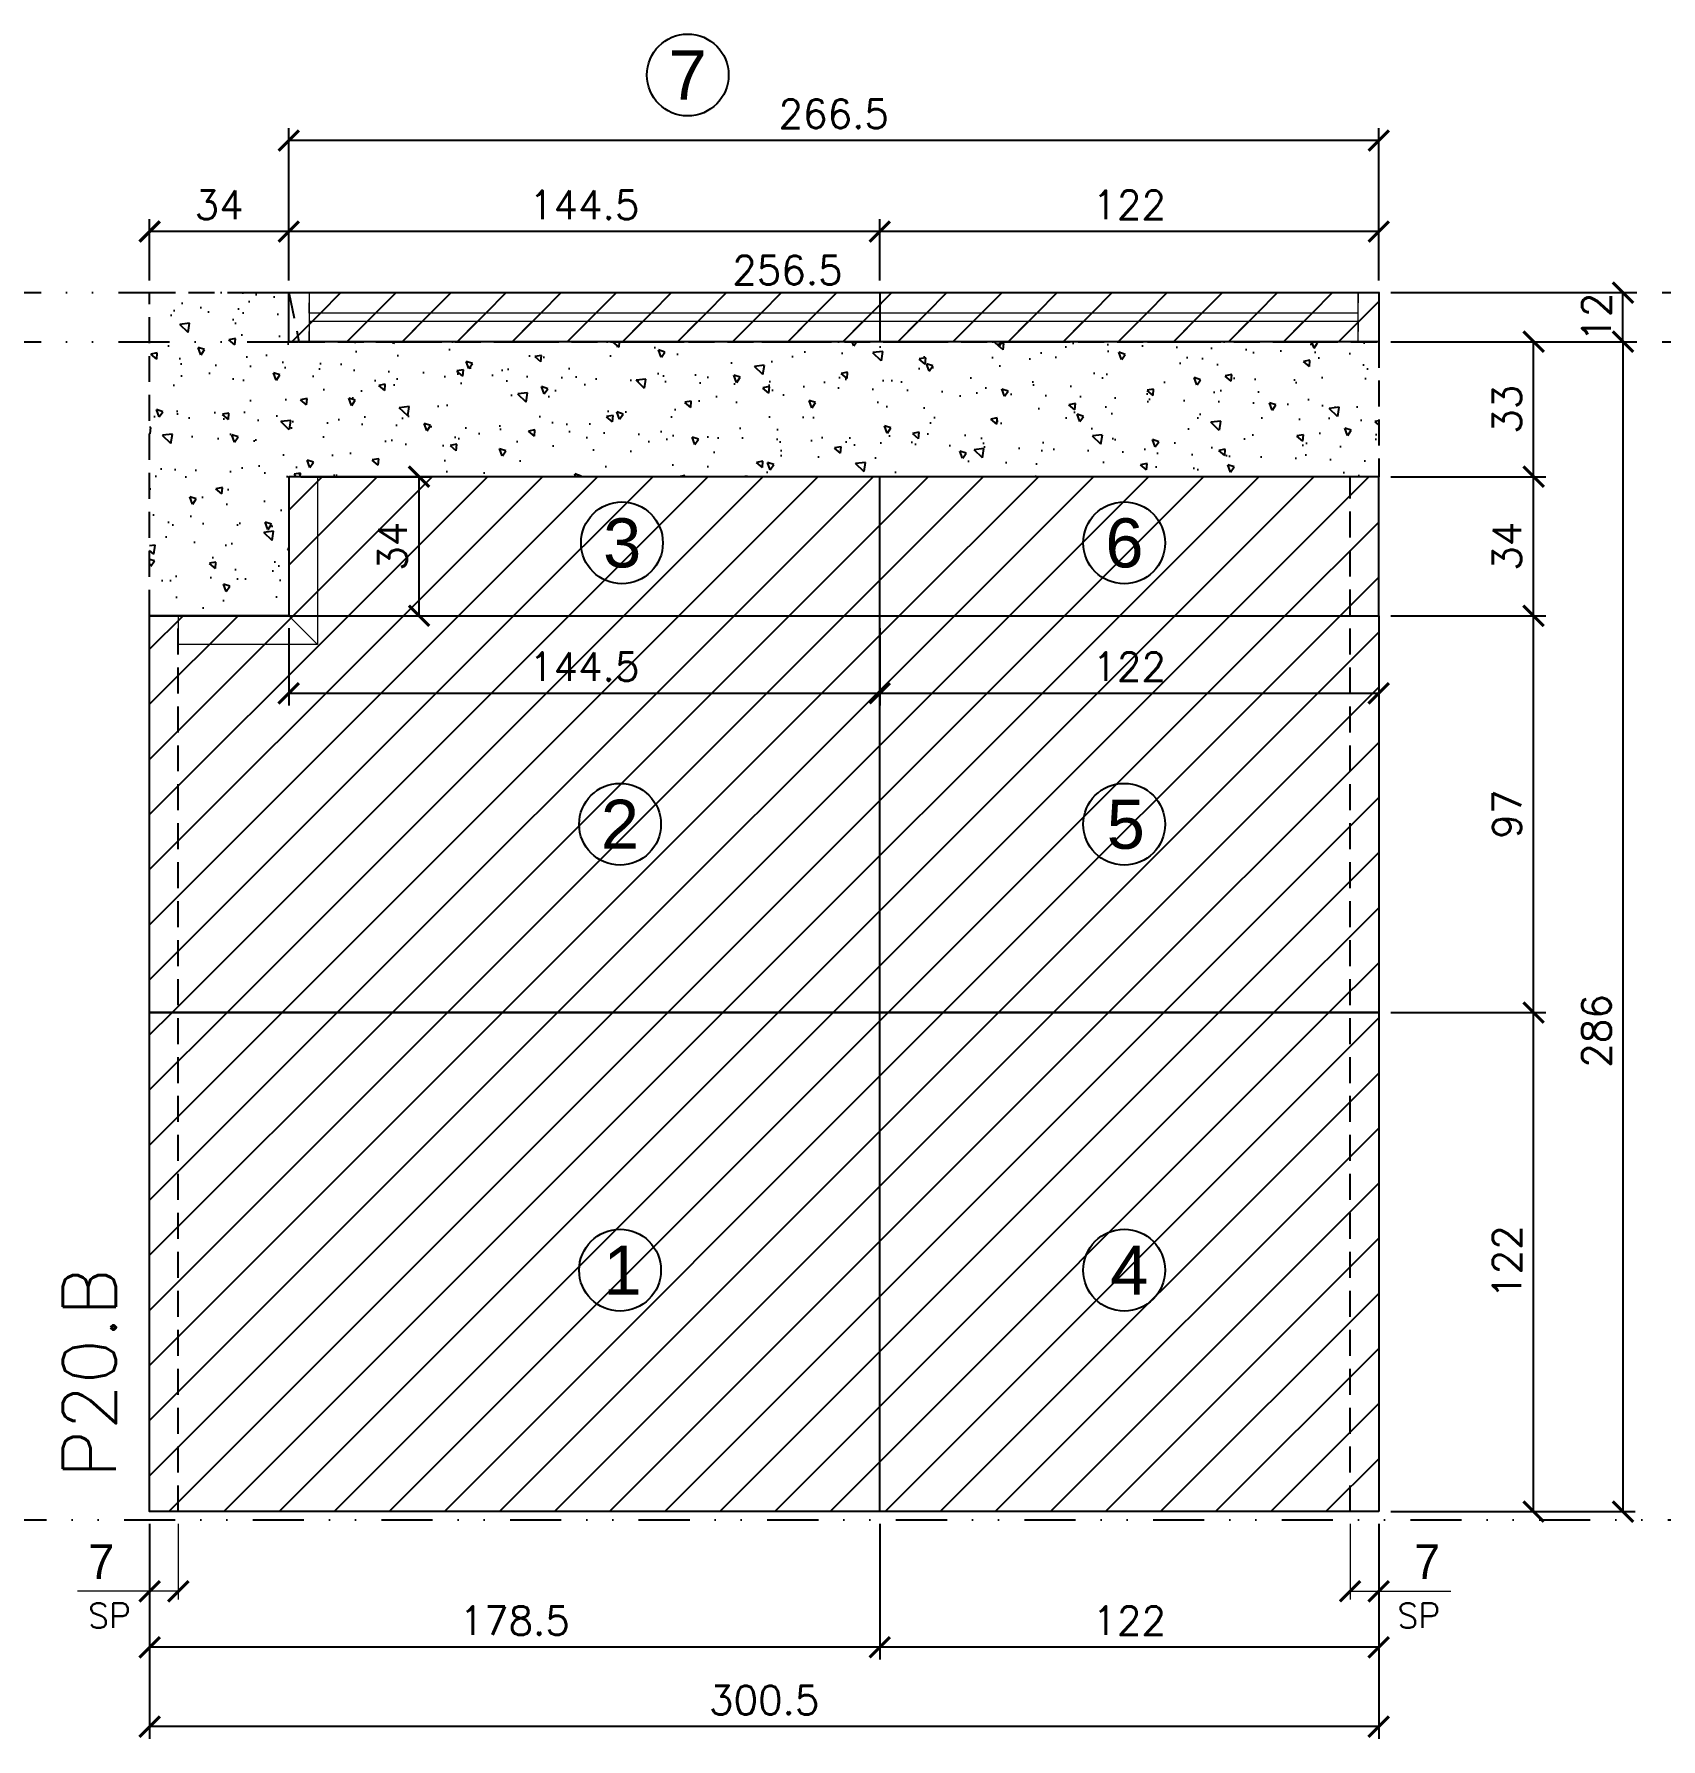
# Model space of a CAD drawing. Extents: x -23436 to 4767, y -3862 to 10024.
# Drawn here: x -16648.7 to -16251, y 2063.6 to 2480.4 of the extents above; entities that cross this region are included whole.
import ezdxf
from ezdxf.enums import TextEntityAlignment as Align

# ---------------------------------------------------------------- set-up
doc = ezdxf.new("R2010")
doc.units = 0
doc.header["$PDMODE"] = 2
doc.header["$PDSIZE"] = 10
doc.linetypes.add('DIVIDE2', pattern=[0.625, 0.25, -0.125, 0, -0.125, 0, -0.125])
doc.linetypes.add('HIDDEN', pattern=[9.525, 6.35, -3.175])
doc.layers.get('0').update_dxf_attribs({"lineweight": 13})
doc.layers.get('Defpoints').update_dxf_attribs({"lineweight": 13})
for name, color, linetype in [('Concreto', 250, 'HIDDEN'), ('Cota', 4, 'Continuous'), ('Cota Sarrafo', 180, 'Continuous'), ('Nível', 160, 'Continuous'), ('Painéis', 30, 'Continuous'), ('Reaproveitamento', 252, 'Continuous'), ('Romaneio', 10, 'Continuous'), ('Sarrafo de Pressão', 42, 'HIDDEN'), ('Texto Nível', 251, 'Continuous')]:
    doc.layers.add(name, color=color, linetype=linetype)
doc.layers.add('cotas', color=4, linetype='Continuous', lineweight=13)
doc.layers.add('Texto Seção', color=7, linetype='Continuous', lineweight=15)
doc.styles.add('ARIAL', font='arial.ttf', dxfattribs={"oblique": 15, "height": 25})
doc.styles.add('REGUA-120', font='ROMANS.shx', dxfattribs={"height": 15})
doc.styles.add('ROMANS', font='romans.shx')
doc.styles.add('ROMAS860', font='ROMAS860.SHX')
doc.dimstyles.new('Cota Paínel', dxfattribs={"dimtxt": 7, "dimasz": 5, "dimexe": 3, "dimexo": 3, "dimgap": 3, "dimtad": 1, "dimdec": 1, "dimzin": 12, "dimdsep": 46, "dimtxsty": 'ROMANS', "dimblk": 'ARCHTICK', "dimcen": 0, "dimclrd": 4, "dimclre": 4, "dimclrt": 1, "dimadec": 1, "dimazin": 3, "dimtfac": 1, "dimtdec": 1, "dimtmove": 0, "dimatfit": 3, "dimldrblk": 'OBLIQUE', "dimfxl": 0, "dimtolj": 1, "dimtzin": 12, "dimarcsym": 0})
doc.dimstyles.new('cotas', dxfattribs={"dimtxt": 8.5, "dimasz": 5, "dimexe": 2, "dimexo": 3, "dimgap": 3, "dimtad": 1, "dimdec": 1, "dimzin": 9, "dimdsep": 46, "dimtxsty": 'ROMAS860', "dimblk": 'ARCHTICK', "dimcen": 0, "dimclrd": 4, "dimclre": 4, "dimclrt": 1, "dimadec": 0, "dimazin": 2, "dimtfac": 1, "dimtdec": 1, "dimtix": 1, "dimtmove": 0, "dimatfit": 2, "dimldrblk": 'OBLIQUE', "dimfxl": 0, "dimtolj": 1, "dimtzin": 0, "dimlwd": 13, "dimlwe": 13, "dimarcsym": 0})
doc.dimstyles.new('PAINEL', dxfattribs={"dimtxt": 7, "dimasz": 5, "dimexe": 3, "dimexo": 3, "dimgap": 3, "dimtad": 1, "dimdec": 1, "dimzin": 12, "dimdsep": 46, "dimtxsty": 'ROMANS', "dimblk": 'ARCHTICK', "dimcen": 0, "dimclrd": 4, "dimclre": 4, "dimclrt": 1, "dimadec": 1, "dimazin": 3, "dimtfac": 1, "dimtdec": 1, "dimtmove": 0, "dimatfit": 3, "dimldrblk": 'OBLIQUE', "dimfxl": 0, "dimtolj": 1, "dimtzin": 12, "dimarcsym": 0})
doc.dimstyles.new('projeto2', dxfattribs={"dimtxt": 7, "dimasz": 5, "dimexe": 1.25, "dimexo": 2.5, "dimgap": 2, "dimtad": 1, "dimdec": 1, "dimdsep": 46, "dimtxsty": 'ROMANS', "dimblk": 'OBLIQUE', "dimcen": 10, "dimdle": 1, "dimse1": 1, "dimse2": 1, "dimsd1": 1, "dimsd2": 1, "dimclrd": 256, "dimclre": 256, "dimclrt": 1, "dimadec": 0, "dimazin": 0, "dimtfac": 1, "dimtdec": 1, "dimtmove": 0, "dimatfit": 3, "dimldrblk": 'OBLIQUE', "dimfxl": 0, "dimlwd": -1, "dimlwe": -1, "dimarcsym": 0})
pattern_1 = [(45, (-11602.353, -20.193), (-6.735192, 6.735192), [])]

# ---------------------------------------------------------------- blocks, each defined once
blk = doc.blocks.new('_ArchTick')
at = {"color": 0, "linetype": 'ByBlock', "const_width": 0.15}
blk.add_lwpolyline([(-0.5, -0.5), (0.5, 0.5)], dxfattribs=at)
blk = doc.blocks.new('*D4216')
at = {"layer": 'cotas', "color": 4, "lineweight": -2, "transparency": 16777216}
for p, q in [((-16441.98, 2116.15), (-16441.98, 2082.99)), ((-16319.98, 2116.15), (-16319.98, 2082.99)), ((-16319.98, 2085.99), (-16441.98, 2085.99))]:
    blk.add_line(p, q, dxfattribs=at)
at = {"layer": 'Defpoints', "color": 0, "transparency": 16777216}
for p in [(-16441.98, 2119.15), (-16319.98, 2119.15), (-16441.98, 2085.99)]:
    blk.add_point(p, dxfattribs=at)
at = {"layer": 'cotas', "color": 4, "lineweight": -2, "transparency": 16777216, "xscale": 5, "yscale": 5, "zscale": 5, "rotation": 180}
blk.add_blockref('_ArchTick', (-16441.98, 2085.99), dxfattribs=at)
at = {"layer": 'cotas', "color": 4, "lineweight": -2, "transparency": 16777216, "xscale": 5, "yscale": 5, "zscale": 5}
blk.add_blockref('_ArchTick', (-16319.98, 2085.99), dxfattribs=at)
at = {"layer": 'cotas', "color": 1, "transparency": 16777216, "insert": (-16380.98, 2092.49), "char_height": 7, "attachment_point": 5, "style": 'ROMANS'}
blk.add_mtext('\\A1;122', dxfattribs=at)
blk = doc.blocks.new('_OBLIQUE')
at = {"color": 0, "linetype": 'ByBlock', "lineweight": -2}
for p, q in [((0, 0), (-1, 0)), ((-0.5, -0.5), (0.5, 0.5))]:
    blk.add_line(p, q, dxfattribs=at)
blk = doc.blocks.new('*D4217')
at = {"layer": 'cotas', "color": 4, "lineweight": -2, "transparency": 16777216}
for p, q in [((-16620.48, 2116.15), (-16620.48, 2082.99)), ((-16441.98, 2116.15), (-16441.98, 2082.99)), ((-16441.98, 2085.99), (-16620.48, 2085.99))]:
    blk.add_line(p, q, dxfattribs=at)
at = {"layer": 'Defpoints', "color": 0, "transparency": 16777216}
for p in [(-16620.48, 2119.15), (-16441.98, 2119.15), (-16620.48, 2085.99)]:
    blk.add_point(p, dxfattribs=at)
at = {"layer": 'cotas', "color": 4, "lineweight": -2, "transparency": 16777216, "xscale": 5, "yscale": 5, "zscale": 5, "rotation": 180}
blk.add_blockref('_ArchTick', (-16620.48, 2085.99), dxfattribs=at)
at = {"layer": 'cotas', "color": 4, "lineweight": -2, "transparency": 16777216, "xscale": 5, "yscale": 5, "zscale": 5}
blk.add_blockref('_ArchTick', (-16441.98, 2085.99), dxfattribs=at)
at = {"layer": 'cotas', "color": 1, "transparency": 16777216, "insert": (-16531.23, 2092.49), "char_height": 7, "attachment_point": 5, "style": 'ROMANS'}
blk.add_mtext('\\A1;178.5', dxfattribs=at)
blk = doc.blocks.new('*D4218')
at = {"layer": 'cotas', "color": 4, "lineweight": -2, "transparency": 16777216}
for p, q in [((-16620.48, 2116.15), (-16620.48, 2063.58)), ((-16319.98, 2116.15), (-16319.98, 2063.58)), ((-16319.98, 2066.58), (-16620.48, 2066.58))]:
    blk.add_line(p, q, dxfattribs=at)
at = {"layer": 'Defpoints', "color": 0, "transparency": 16777216}
for p in [(-16620.48, 2119.15), (-16319.98, 2119.15), (-16620.48, 2066.58)]:
    blk.add_point(p, dxfattribs=at)
at = {"layer": 'cotas', "color": 4, "lineweight": -2, "transparency": 16777216, "xscale": 5, "yscale": 5, "zscale": 5, "rotation": 180}
blk.add_blockref('_ArchTick', (-16620.48, 2066.58), dxfattribs=at)
at = {"layer": 'cotas', "color": 4, "lineweight": -2, "transparency": 16777216, "xscale": 5, "yscale": 5, "zscale": 5}
blk.add_blockref('_ArchTick', (-16319.98, 2066.58), dxfattribs=at)
at = {"layer": 'cotas', "color": 1, "transparency": 16777216, "insert": (-16470.23, 2073.08), "char_height": 7, "attachment_point": 5, "style": 'ROMANS'}
blk.add_mtext('\\A1;300.5', dxfattribs=at)
blk = doc.blocks.new('*D4219')
at = {"layer": 'Cota', "color": 4, "lineweight": 13, "transparency": 16777216}
for p, q in [((-16620.48, 2116.15), (-16620.48, 2097.68)), ((-16613.48, 2116.15), (-16613.48, 2097.68)), ((-16620.48, 2099.68), (-16638.14, 2099.68)), ((-16613.48, 2099.68), (-16620.48, 2099.68))]:
    blk.add_line(p, q, dxfattribs=at)
at = {"layer": 'Defpoints', "color": 0, "transparency": 16777216}
for p in [(-16620.48, 2119.15), (-16613.48, 2119.15), (-16620.48, 2099.68)]:
    blk.add_point(p, dxfattribs=at)
at = {"layer": 'Cota', "color": 4, "lineweight": 13, "transparency": 16777216, "xscale": 5, "yscale": 5, "zscale": 5, "rotation": 180}
blk.add_blockref('_ArchTick', (-16620.48, 2099.68), dxfattribs=at)
at = {"layer": 'Cota', "color": 4, "lineweight": 13, "transparency": 16777216, "xscale": 5, "yscale": 5, "zscale": 5}
blk.add_blockref('_ArchTick', (-16613.48, 2099.68), dxfattribs=at)
at = {"layer": 'Cota', "color": 1, "transparency": 16777216, "insert": (-16632.31, 2106.93), "char_height": 8.5, "attachment_point": 5, "style": 'ROMAS860'}
blk.add_mtext('\\A1;7', dxfattribs=at)
blk = doc.blocks.new('*D4220')
at = {"layer": 'Cota', "color": 4, "lineweight": 13, "transparency": 16777216}
for p, q in [((-16326.98, 2116.15), (-16326.98, 2097.68)), ((-16319.98, 2116.15), (-16319.98, 2097.68)), ((-16326.98, 2099.68), (-16319.98, 2099.68)), ((-16319.98, 2099.68), (-16302.31, 2099.68))]:
    blk.add_line(p, q, dxfattribs=at)
at = {"layer": 'Defpoints', "color": 0, "transparency": 16777216}
for p in [(-16326.98, 2119.15), (-16319.98, 2119.15), (-16319.98, 2099.68)]:
    blk.add_point(p, dxfattribs=at)
at = {"layer": 'Cota', "color": 4, "lineweight": 13, "transparency": 16777216, "xscale": 5, "yscale": 5, "zscale": 5, "rotation": 180}
blk.add_blockref('_ArchTick', (-16326.98, 2099.68), dxfattribs=at)
at = {"layer": 'Cota', "color": 4, "lineweight": 13, "transparency": 16777216, "xscale": 5, "yscale": 5, "zscale": 5}
blk.add_blockref('_ArchTick', (-16319.98, 2099.68), dxfattribs=at)
at = {"layer": 'Cota', "color": 1, "transparency": 16777216, "insert": (-16308.14, 2106.93), "char_height": 8.5, "attachment_point": 5, "style": 'ROMAS860'}
blk.add_mtext('\\A1;7', dxfattribs=at)
blk = doc.blocks.new('*D4221')
at = {"layer": 'cotas', "color": 4, "lineweight": -2, "transparency": 16777216}
for p, q in [((-16316.98, 2241.15), (-16279.11, 2241.15)), ((-16282.11, 2119.15), (-16282.11, 2241.15)), ((-16316.98, 2119.15), (-16279.11, 2119.15))]:
    blk.add_line(p, q, dxfattribs=at)
at = {"layer": 'Defpoints', "color": 0, "transparency": 16777216}
for p in [(-16319.98, 2241.15), (-16282.11, 2241.15), (-16319.98, 2119.15)]:
    blk.add_point(p, dxfattribs=at)
at = {"layer": 'cotas', "color": 4, "lineweight": -2, "transparency": 16777216, "xscale": 5, "yscale": 5, "zscale": 5}
for p, rotation in [((-16282.11, 2241.15), 90), ((-16282.11, 2119.15), 270)]:
    blk.add_blockref('_ArchTick', p, dxfattribs=dict(at, rotation=rotation))
at = {"layer": 'cotas', "color": 1, "transparency": 16777216, "insert": (-16288.61, 2180.15), "char_height": 7, "attachment_point": 5, "rotation": 90, "style": 'ROMANS'}
blk.add_mtext('\\A1;122', dxfattribs=at)
blk = doc.blocks.new('*D4222')
at = {"layer": 'cotas', "color": 4, "lineweight": -2, "transparency": 16777216}
for p, q in [((-16316.98, 2338.15), (-16279.11, 2338.15)), ((-16282.11, 2241.15), (-16282.11, 2338.15)), ((-16316.98, 2241.15), (-16279.11, 2241.15))]:
    blk.add_line(p, q, dxfattribs=at)
at = {"layer": 'Defpoints', "color": 0, "transparency": 16777216}
for p in [(-16319.98, 2338.15), (-16282.11, 2338.15), (-16319.98, 2241.15)]:
    blk.add_point(p, dxfattribs=at)
at = {"layer": 'cotas', "color": 4, "lineweight": -2, "transparency": 16777216, "xscale": 5, "yscale": 5, "zscale": 5}
for p, rotation in [((-16282.11, 2338.15), 90), ((-16282.11, 2241.15), 270)]:
    blk.add_blockref('_ArchTick', p, dxfattribs=dict(at, rotation=rotation))
at = {"layer": 'cotas', "color": 1, "transparency": 16777216, "insert": (-16288.61, 2289.65), "char_height": 7, "attachment_point": 5, "rotation": 90, "style": 'ROMANS'}
blk.add_mtext('\\A1;97', dxfattribs=at)
blk = doc.blocks.new('*D4223')
at = {"layer": 'cotas', "color": 4, "lineweight": -2, "transparency": 16777216}
for p, q in [((-16316.98, 2405.15), (-16257.26, 2405.15)), ((-16260.26, 2405.15), (-16260.26, 2119.15)), ((-16316.98, 2119.15), (-16257.26, 2119.15))]:
    blk.add_line(p, q, dxfattribs=at)
at = {"layer": 'Defpoints', "color": 0, "transparency": 16777216}
for p in [(-16319.98, 2405.15), (-16319.98, 2119.15), (-16260.26, 2119.15)]:
    blk.add_point(p, dxfattribs=at)
at = {"layer": 'cotas', "color": 4, "lineweight": -2, "transparency": 16777216, "xscale": 5, "yscale": 5, "zscale": 5}
for p, rotation in [((-16260.26, 2405.15), 90), ((-16260.26, 2119.15), 270)]:
    blk.add_blockref('_ArchTick', p, dxfattribs=dict(at, rotation=rotation))
at = {"layer": 'cotas', "color": 1, "transparency": 16777216, "insert": (-16266.76, 2236.65), "char_height": 7, "attachment_point": 5, "rotation": 90, "style": 'ROMANS'}
blk.add_mtext('\\A1;286', dxfattribs=at)
blk = doc.blocks.new('*D4233')
at = {"layer": 'cotas', "color": 4, "lineweight": -2, "transparency": 16777216}
for p, q in [((-16441.98, 2420.15), (-16441.98, 2435.09)), ((-16319.98, 2420.15), (-16319.98, 2435.09)), ((-16319.98, 2432.09), (-16441.98, 2432.09))]:
    blk.add_line(p, q, dxfattribs=at)
at = {"layer": 'Defpoints', "color": 0, "transparency": 16777216}
for p in [(-16441.98, 2432.09), (-16441.98, 2417.15), (-16319.98, 2417.15)]:
    blk.add_point(p, dxfattribs=at)
at = {"layer": 'cotas', "color": 4, "lineweight": -2, "transparency": 16777216, "xscale": 5, "yscale": 5, "zscale": 5, "rotation": 180}
blk.add_blockref('_ArchTick', (-16441.98, 2432.09), dxfattribs=at)
at = {"layer": 'cotas', "color": 4, "lineweight": -2, "transparency": 16777216, "xscale": 5, "yscale": 5, "zscale": 5}
blk.add_blockref('_ArchTick', (-16319.98, 2432.09), dxfattribs=at)
at = {"layer": 'cotas', "color": 1, "transparency": 16777216, "insert": (-16380.98, 2438.59), "char_height": 7, "attachment_point": 5, "style": 'ROMANS'}
blk.add_mtext('\\A1;122', dxfattribs=at)
blk = doc.blocks.new('*D4234')
at = {"layer": 'cotas', "color": 4, "lineweight": -2, "transparency": 16777216}
for p, q in [((-16620.48, 2420.15), (-16620.48, 2435.09)), ((-16586.48, 2420.15), (-16586.48, 2435.09)), ((-16586.48, 2432.09), (-16620.48, 2432.09))]:
    blk.add_line(p, q, dxfattribs=at)
at = {"layer": 'Defpoints', "color": 0, "transparency": 16777216}
for p in [(-16620.48, 2432.09), (-16620.48, 2417.15), (-16586.48, 2417.15)]:
    blk.add_point(p, dxfattribs=at)
at = {"layer": 'cotas', "color": 4, "lineweight": -2, "transparency": 16777216, "xscale": 5, "yscale": 5, "zscale": 5, "rotation": 180}
blk.add_blockref('_ArchTick', (-16620.48, 2432.09), dxfattribs=at)
at = {"layer": 'cotas', "color": 4, "lineweight": -2, "transparency": 16777216, "xscale": 5, "yscale": 5, "zscale": 5}
blk.add_blockref('_ArchTick', (-16586.48, 2432.09), dxfattribs=at)
at = {"layer": 'cotas', "color": 1, "transparency": 16777216, "insert": (-16603.48, 2438.59), "char_height": 7, "attachment_point": 5, "style": 'ROMANS'}
blk.add_mtext('\\A1;34', dxfattribs=at)
blk = doc.blocks.new('*D4303')
at = {"layer": 'cotas', "color": 4, "lineweight": -2, "transparency": 16777216}
for p, q in [((-16586.48, 2420.15), (-16586.48, 2435.09)), ((-16441.98, 2420.15), (-16441.98, 2435.09)), ((-16441.98, 2432.09), (-16586.48, 2432.09))]:
    blk.add_line(p, q, dxfattribs=at)
at = {"layer": 'Defpoints', "color": 0, "transparency": 16777216}
for p in [(-16586.48, 2432.09), (-16586.48, 2417.15), (-16441.98, 2417.15)]:
    blk.add_point(p, dxfattribs=at)
at = {"layer": 'cotas', "color": 4, "lineweight": -2, "transparency": 16777216, "xscale": 5, "yscale": 5, "zscale": 5, "rotation": 180}
blk.add_blockref('_ArchTick', (-16586.48, 2432.09), dxfattribs=at)
at = {"layer": 'cotas', "color": 4, "lineweight": -2, "transparency": 16777216, "xscale": 5, "yscale": 5, "zscale": 5}
blk.add_blockref('_ArchTick', (-16441.98, 2432.09), dxfattribs=at)
at = {"layer": 'cotas', "color": 1, "transparency": 16777216, "insert": (-16514.23, 2438.59), "char_height": 7, "attachment_point": 5, "style": 'ROMANS'}
blk.add_mtext('\\A1;144.5', dxfattribs=at)
blk = doc.blocks.new('*D4304')
at = {"layer": 'Defpoints', "color": 0, "transparency": 16777216}
for p in [(-16581.48, 2417.15), (-16581.48, 2414.65), (-16324.98, 2417.15)]:
    blk.add_point(p, dxfattribs=at)
at = {"layer": 'Cota Sarrafo', "color": 1, "transparency": 16777216, "insert": (-16464.54, 2422.65), "char_height": 7, "attachment_point": 5, "style": 'ROMANS'}
blk.add_mtext('256.5', dxfattribs=at)
blk = doc.blocks.new('*D4305')
at = {"layer": 'cotas', "color": 4, "lineweight": -2, "transparency": 16777216}
for p, q in [((-16586.48, 2420.15), (-16586.48, 2457.34)), ((-16319.98, 2420.15), (-16319.98, 2457.34)), ((-16319.98, 2454.34), (-16586.48, 2454.34))]:
    blk.add_line(p, q, dxfattribs=at)
at = {"layer": 'Defpoints', "color": 0, "transparency": 16777216}
for p in [(-16586.48, 2454.34), (-16586.48, 2417.15), (-16319.98, 2417.15)]:
    blk.add_point(p, dxfattribs=at)
at = {"layer": 'cotas', "color": 4, "lineweight": -2, "transparency": 16777216, "xscale": 5, "yscale": 5, "zscale": 5, "rotation": 180}
blk.add_blockref('_ArchTick', (-16586.48, 2454.34), dxfattribs=at)
at = {"layer": 'cotas', "color": 4, "lineweight": -2, "transparency": 16777216, "xscale": 5, "yscale": 5, "zscale": 5}
blk.add_blockref('_ArchTick', (-16319.98, 2454.34), dxfattribs=at)
at = {"layer": 'cotas', "color": 1, "transparency": 16777216, "insert": (-16453.23, 2460.84), "char_height": 7, "attachment_point": 5, "style": 'ROMANS'}
blk.add_mtext('\\A1;266.5', dxfattribs=at)
blk = doc.blocks.new('*D4310')
at = {"layer": 'cotas', "color": 4, "lineweight": -2, "transparency": 16777216}
for p, q in [((-16316.98, 2372.15), (-16279.11, 2372.15)), ((-16282.11, 2338.15), (-16282.11, 2372.15)), ((-16316.98, 2338.15), (-16279.11, 2338.15))]:
    blk.add_line(p, q, dxfattribs=at)
at = {"layer": 'Defpoints', "color": 0, "transparency": 16777216}
for p in [(-16319.98, 2372.15), (-16282.11, 2372.15), (-16319.98, 2338.15)]:
    blk.add_point(p, dxfattribs=at)
at = {"layer": 'cotas', "color": 4, "lineweight": -2, "transparency": 16777216, "xscale": 5, "yscale": 5, "zscale": 5}
for p, rotation in [((-16282.11, 2372.15), 90), ((-16282.11, 2338.15), 270)]:
    blk.add_blockref('_ArchTick', p, dxfattribs=dict(at, rotation=rotation))
at = {"layer": 'cotas', "color": 1, "transparency": 16777216, "insert": (-16288.61, 2355.15), "char_height": 7, "attachment_point": 5, "rotation": 90, "style": 'ROMANS'}
blk.add_mtext('\\A1;34', dxfattribs=at)
blk = doc.blocks.new('*D4311')
at = {"layer": 'cotas', "color": 4, "lineweight": -2, "transparency": 16777216}
for p, q in [((-16316.98, 2405.15), (-16279.11, 2405.15)), ((-16282.11, 2372.15), (-16282.11, 2405.15)), ((-16316.98, 2372.15), (-16279.11, 2372.15))]:
    blk.add_line(p, q, dxfattribs=at)
at = {"layer": 'Defpoints', "color": 0, "transparency": 16777216}
for p in [(-16319.98, 2405.15), (-16282.11, 2405.15), (-16319.98, 2372.15)]:
    blk.add_point(p, dxfattribs=at)
at = {"layer": 'cotas', "color": 4, "lineweight": -2, "transparency": 16777216, "xscale": 5, "yscale": 5, "zscale": 5}
for p, rotation in [((-16282.11, 2405.15), 90), ((-16282.11, 2372.15), 270)]:
    blk.add_blockref('_ArchTick', p, dxfattribs=dict(at, rotation=rotation))
at = {"layer": 'cotas', "color": 1, "transparency": 16777216, "insert": (-16288.61, 2388.65), "char_height": 7, "attachment_point": 5, "rotation": 90, "style": 'ROMANS'}
blk.add_mtext('\\A1;33', dxfattribs=at)
blk = doc.blocks.new('*D4312')
at = {"layer": 'cotas', "color": 4, "lineweight": -2, "transparency": 16777216}
for p, q in [((-16316.98, 2417.15), (-16257.26, 2417.15)), ((-16260.26, 2405.15), (-16260.26, 2417.15)), ((-16316.98, 2405.15), (-16257.26, 2405.15))]:
    blk.add_line(p, q, dxfattribs=at)
at = {"layer": 'Defpoints', "color": 0, "transparency": 16777216}
for p in [(-16319.98, 2417.15), (-16260.26, 2417.15), (-16319.98, 2405.15)]:
    blk.add_point(p, dxfattribs=at)
at = {"layer": 'cotas', "color": 4, "lineweight": -2, "transparency": 16777216, "xscale": 5, "yscale": 5, "zscale": 5}
for p, rotation in [((-16260.26, 2417.15), 90), ((-16260.26, 2405.15), 270)]:
    blk.add_blockref('_ArchTick', p, dxfattribs=dict(at, rotation=rotation))
at = {"layer": 'cotas', "color": 1, "transparency": 16777216, "insert": (-16266.76, 2411.15), "char_height": 7, "attachment_point": 5, "rotation": 90, "style": 'ROMANS'}
blk.add_mtext('\\A1;12', dxfattribs=at)
blk = doc.blocks.new('*D5091')
at = {"layer": 'cotas', "color": 4, "lineweight": -2, "transparency": 16777216}
for p, q in [((-16583.48, 2372.15), (-16551.62, 2372.15)), ((-16554.62, 2338.15), (-16554.62, 2372.15)), ((-16583.48, 2338.15), (-16551.62, 2338.15))]:
    blk.add_line(p, q, dxfattribs=at)
at = {"layer": 'Defpoints', "color": 0, "transparency": 16777216}
for p in [(-16586.48, 2372.15), (-16554.62, 2372.15), (-16586.48, 2338.15)]:
    blk.add_point(p, dxfattribs=at)
at = {"layer": 'cotas', "color": 4, "lineweight": -2, "transparency": 16777216, "xscale": 5, "yscale": 5, "zscale": 5}
for p, rotation in [((-16554.62, 2372.15), 90), ((-16554.62, 2338.15), 270)]:
    blk.add_blockref('_ArchTick', p, dxfattribs=dict(at, rotation=rotation))
at = {"layer": 'cotas', "color": 1, "transparency": 16777216, "insert": (-16561.12, 2355.15), "char_height": 7, "attachment_point": 5, "rotation": 90, "style": 'ROMANS'}
blk.add_mtext('\\A1;34', dxfattribs=at)
blk = doc.blocks.new('*D5633')
at = {"layer": 'Defpoints', "color": 0, "transparency": 16777216}
for p in [(-16441.98, 2338.15), (-16319.98, 2338.15), (-16319.98, 2319.21)]:
    blk.add_point(p, dxfattribs=at)
at = {"layer": 'Texto Nível', "color": 4, "lineweight": -2, "transparency": 16777216}
for p, q in [((-16441.98, 2335.15), (-16441.98, 2316.21)), ((-16319.98, 2335.15), (-16319.98, 2316.21)), ((-16441.98, 2319.21), (-16319.98, 2319.21))]:
    blk.add_line(p, q, dxfattribs=at)
at = {"layer": 'Texto Nível', "color": 4, "lineweight": -2, "transparency": 16777216, "xscale": 5, "yscale": 5, "zscale": 5, "rotation": 180}
blk.add_blockref('_ArchTick', (-16441.98, 2319.21), dxfattribs=at)
at = {"layer": 'Texto Nível', "color": 4, "lineweight": -2, "transparency": 16777216, "xscale": 5, "yscale": 5, "zscale": 5}
blk.add_blockref('_ArchTick', (-16319.98, 2319.21), dxfattribs=at)
at = {"layer": 'Texto Nível', "color": 1, "transparency": 16777216, "insert": (-16380.98, 2325.71), "char_height": 7, "attachment_point": 5, "style": 'ROMANS'}
blk.add_mtext('\\A1;122', dxfattribs=at)
blk = doc.blocks.new('*D5634')
at = {"layer": 'Defpoints', "color": 0, "transparency": 16777216}
for p in [(-16586.48, 2338.15), (-16441.98, 2338.15), (-16441.98, 2319.21)]:
    blk.add_point(p, dxfattribs=at)
at = {"layer": 'Texto Nível', "color": 4, "lineweight": -2, "transparency": 16777216}
for p, q in [((-16586.48, 2335.15), (-16586.48, 2316.21)), ((-16441.98, 2335.15), (-16441.98, 2316.21)), ((-16586.48, 2319.21), (-16441.98, 2319.21))]:
    blk.add_line(p, q, dxfattribs=at)
at = {"layer": 'Texto Nível', "color": 4, "lineweight": -2, "transparency": 16777216, "xscale": 5, "yscale": 5, "zscale": 5, "rotation": 180}
blk.add_blockref('_ArchTick', (-16586.48, 2319.21), dxfattribs=at)
at = {"layer": 'Texto Nível', "color": 4, "lineweight": -2, "transparency": 16777216, "xscale": 5, "yscale": 5, "zscale": 5}
blk.add_blockref('_ArchTick', (-16441.98, 2319.21), dxfattribs=at)
at = {"layer": 'Texto Nível', "color": 1, "transparency": 16777216, "insert": (-16514.23, 2325.71), "char_height": 7, "attachment_point": 5, "style": 'ROMANS'}
blk.add_mtext('\\A1;144.5', dxfattribs=at)

msp = doc.modelspace()

# ---------------------------------------------------------------- hatches: boundary and pattern name
at = {"layer": 'Concreto'}
h = msp.add_hatch(dxfattribs=at)
h.set_pattern_fill('AR-CONC', color=256, scale=0.1, angle=90)
h.set_pattern_definition([(140, (3503.702, -71.193), (1.593909, 18.218467), [1.905, -20.955]), (85, (3503.702, -71.193), (-19.105685, -3.524342), [1.524, -16.764058]), (190.45144, (3503.835, -69.675), (-17.511775, 14.694125), [1.619001, -17.809024]), (136.1842, (3498.622, -71.193), (4.204233, 27.107904), [2.8575, -31.4325]), (186.63556, (3498.973, -68.934), (-24.742612, 23.740413), [2.428502, -26.71356]), (81.18415, (3498.622, -71.193), (-24.742612, 23.740413), [2.285997, -25.145973]), (111, (3499.892, -68.653), (10.22652, 15.161439), [1.905, -20.955]), (56, (3499.892, -68.653), (-18.418797, 6.180203), [1.524, -16.764]), (161.451445, (3500.745, -67.39), (-8.192277, 21.341642), [1.619001, -17.808994]), (127.5, (3503.7024, -71.1933), (-8.4555039, 0.3088603), [0, -16.5608, 0, -17.018, 0, -16.8275]), (97.5, (3503.702, -71.193), (-10.0180575, 6.6819663), [0, -9.7028, 0, -16.1798, 0, -6.4135]), (57.5, (3503.7024, -76.8575), (0.5728744, 13.5590595), [0, -6.35, 0, -19.812, 0, -26.289]), (47.5, (3503.702, -79.398), (-2.542649, 14.812918), [0, -8.255, 0, -13.1572, 0, -18.669])])
h.paths.add_polyline_path([(-16586.475, 2372.154), (-16586.475, 2338.154), (-16620.475, 2338.154), (-16620.475, 2417.154), (-16586.475, 2417.154), (-16583.975, 2405.154), (-16319.975, 2405.154), (-16319.975, 2372.154)])
at = {"layer": 'Reaproveitamento'}
h = msp.add_hatch(dxfattribs=at)
h.set_pattern_fill('ANSI31', color=256, scale=3, style=0)
h.set_pattern_definition(pattern_1)
h.paths.add_polyline_path([(-16319.975, 2405.154), (-16586.475, 2405.154), (-16586.475, 2417.154), (-16319.975, 2417.154)])
h.paths.add_polyline_path([(-16324.975, 2417.154), (-16324.975, 2412.154), (-16581.475, 2412.154), (-16581.475, 2417.154)], flags=16)
h = msp.add_hatch(dxfattribs=at)
h.set_pattern_fill('ANSI31', color=256, scale=3, style=0)
h.set_pattern_definition(pattern_1)
h.paths.add_polyline_path([(-16324.975, 2417.154), (-16324.975, 2412.154), (-16581.475, 2412.154), (-16581.475, 2417.154)], flags=16)
h.paths.add_polyline_path([(-16319.975, 2405.154), (-16324.975, 2405.154), (-16324.975, 2417.154), (-16319.975, 2417.154)], flags=17)
h = msp.add_hatch(dxfattribs=at)
h.set_pattern_fill('ANSI31', color=256, scale=3, style=0)
h.set_pattern_definition(pattern_1)
h.paths.add_polyline_path([(-16581.475, 2405.154), (-16581.475, 2410.154), (-16324.975, 2410.154), (-16324.975, 2405.154)], flags=17)
h = msp.add_hatch(dxfattribs=at)
h.set_pattern_fill('ANSI31', color=256, scale=3, style=0)
h.set_pattern_definition(pattern_1)
h.paths.add_polyline_path([(-16319.975, 2338.154), (-16319.975, 2372.154), (-16586.475, 2372.154), (-16586.475, 2338.154), (-16620.475, 2338.154)])
h = msp.add_hatch(dxfattribs=at)
h.set_pattern_fill('ANSI31', color=256, scale=3, style=0)
h.set_pattern_definition(pattern_1)
h.paths.add_polyline_path([(-16319.975, 2241.154), (-16620.475, 2241.154), (-16620.475, 2338.154), (-16319.975, 2338.154)])
h = msp.add_hatch(dxfattribs=at)
h.set_pattern_fill('ANSI31', color=256, scale=3, style=0)
h.set_pattern_definition(pattern_1)
h.paths.add_polyline_path([(-16319.975, 2119.154), (-16620.475, 2119.154), (-16620.475, 2241.154), (-16319.975, 2241.154)])

# ---------------------------------------------------------------- linework, layer by layer
at = {"layer": 'Concreto'}
msp.add_lwpolyline([(-16586.475, 2372.154), (-16586.475, 2338.154), (-16620.475, 2338.154), (-16620.475, 2417.154), (-16586.475, 2417.154), (-16583.975, 2405.154), (-16319.975, 2405.154), (-16319.975, 2372.154)], close=True, dxfattribs=at)
at = {"layer": 'cotas', "color": 50}
for p, q in [((-16586.475, 2417.154), (-16583.975, 2417.154)), ((-16586.475, 2417.154), (-16586.475, 2405.154)), ((-16581.475, 2417.154), (-16583.975, 2417.154)), ((-16581.475, 2417.154), (-16581.475, 2405.154)), ((-16324.975, 2417.154), (-16581.475, 2417.154)), ((-16581.475, 2417.154), (-16581.475, 2414.654)), ((-16581.475, 2412.154), (-16581.475, 2414.654)), ((-16324.975, 2405.154), (-16324.975, 2417.154)), ((-16324.975, 2417.154), (-16322.475, 2417.154)), ((-16324.975, 2417.154), (-16324.975, 2414.654)), ((-16324.975, 2412.154), (-16324.975, 2414.654)), ((-16319.975, 2417.154), (-16322.475, 2417.154)), ((-16319.975, 2405.154), (-16319.975, 2417.154)), ((-16324.975, 2412.154), (-16581.475, 2412.154)), ((-16581.475, 2410.154), (-16581.475, 2407.654)), ((-16581.475, 2410.154), (-16324.975, 2410.154)), ((-16324.975, 2410.154), (-16324.975, 2407.654)), ((-16586.475, 2405.154), (-16583.975, 2405.154)), ((-16581.475, 2405.154), (-16583.975, 2405.154)), ((-16581.475, 2405.154), (-16581.475, 2407.654)), ((-16581.475, 2405.154), (-16324.975, 2405.154)), ((-16324.975, 2405.154), (-16324.975, 2407.654)), ((-16324.975, 2405.154), (-16322.475, 2405.154)), ((-16319.975, 2405.154), (-16322.475, 2405.154)), ((-16586.475, 2372.154), (-16582.975, 2372.154)), ((-16586.475, 2372.154), (-16586.475, 2338.154)), ((-16579.475, 2372.154), (-16582.975, 2372.154)), ((-16579.475, 2372.154), (-16579.475, 2331.154)), ((-16586.475, 2338.154), (-16613.475, 2338.154)), ((-16613.475, 2338.154), (-16613.475, 2334.654)), ((-16586.475, 2338.154), (-16582.975, 2334.654)), ((-16613.475, 2331.154), (-16613.475, 2334.654)), ((-16579.475, 2331.154), (-16582.975, 2334.654)), ((-16579.475, 2331.154), (-16613.475, 2331.154))]:
    msp.add_line(p, q, dxfattribs=at)
at = {"layer": 'Nível', "color": 3, "linetype": 'DIVIDE2', "ltscale": 50}
msp.add_line((-17131.291, 2417.154), (-16067.549, 2417.154), dxfattribs=at)
at = {"layer": 'Nível', "linetype": 'DIVIDE2', "ltscale": 50}
for p, q in [((-17131.291, 2405.154), (-16067.549, 2405.154)), ((-17129.922, 2117.154), (-16066.18, 2117.154))]:
    msp.add_line(p, q, dxfattribs=at)
at = {"layer": 'Painéis', "color": 32, "true_color": 0xcd6928}
for p, q in [((-16441.975, 2417.154), (-16441.975, 2405.154)), ((-16441.975, 2119.154), (-16441.975, 2372.154))]:
    msp.add_line(p, q, dxfattribs=at)
for points in [[(-16319.975, 2405.154), (-16586.475, 2405.154), (-16586.475, 2417.154), (-16319.975, 2417.154)], [(-16319.975, 2338.154), (-16319.975, 2372.154), (-16586.475, 2372.154), (-16586.475, 2338.154), (-16620.475, 2338.154), (-16620.475, 2338.154)], [(-16319.975, 2241.154), (-16620.475, 2241.154), (-16620.475, 2338.154), (-16319.975, 2338.154)], [(-16319.975, 2119.154), (-16620.475, 2119.154), (-16620.475, 2241.154), (-16319.975, 2241.154)]]:
    msp.add_lwpolyline(points, close=True, dxfattribs=at)
at = {"layer": 'Romaneio'}
for centre in [(-16488.915, 2470.354), (-16505.005, 2355.973), (-16382.207, 2355.973), (-16505.468, 2287.187), (-16382.207, 2287.187), (-16505.468, 2178.16), (-16382.207, 2178.16)]:
    msp.add_circle(centre, 10, dxfattribs=at)
at = {"layer": 'Sarrafo de Pressão'}
for p, q in [((-16326.975, 2119.154), (-16326.975, 2372.154)), ((-16613.475, 2119.154), (-16613.475, 2338.154))]:
    msp.add_line(p, q, dxfattribs=at)

# ---------------------------------------------------------------- texts
at = {"layer": 'Romaneio', "color": 0, "style": 'ARIAL'}
for s, p in [('7', (-16488.948, 2470.354)), ('3', (-16504.948, 2355.973)), ('6', (-16382.149, 2355.973)), ('2', (-16505.493, 2287.187)), ('5', (-16381.814, 2287.187)), ('1', (-16504.871, 2178.16)), ('4', (-16380.954, 2178.16))]:
    msp.add_text(s, height=12, dxfattribs=at).set_placement(p, align=Align.MIDDLE_CENTER)
at = {"layer": 'Texto Seção', "insert": (-16641.732, 2127.394), "char_height": 13, "width": 285.32988, "attachment_point": 1, "rotation": 90, "style": 'REGUA-120'}
msp.add_mtext('P20.B', dxfattribs=at)
at = {"layer": 'Texto Seção', "char_height": 6, "style": 'ROMANS'}
for insert, attachment_point in [((-16625.01, 2090.727), 9), ((-16315.44, 2090.727), 7)]:
    msp.add_mtext('SP', dxfattribs=dict(at, insert=insert, attachment_point=attachment_point))

# ---------------------------------------------------------------- dimensions: what is measured, and where the dimension line sits
at = {"layer": 'Cota'}
dim = msp.add_linear_dim(base=(-16620.475, 2099.677), p1=(-16613.475, 2119.154), p2=(-16620.475, 2119.154), dimstyle='cotas', dxfattribs=at)
dim.commit()
dim.dimension.update_dxf_attribs({"geometry": '*D4219', "text_midpoint": (-16632.308, 2099.677), "dimtype": 160})
dim = msp.add_linear_dim(base=(-16319.975, 2099.677), p1=(-16326.975, 2119.154), p2=(-16319.975, 2119.154), angle=180, dimstyle='cotas', dxfattribs=at)
dim.commit()
dim.dimension.update_dxf_attribs({"geometry": '*D4220', "text_midpoint": (-16308.142, 2099.677), "dimtype": 160})
at = {"layer": 'Cota Sarrafo'}
dim = msp.add_linear_dim(base=(-16581.475, 2417.154), p1=(-16324.975, 2417.154), p2=(-16581.475, 2414.654), angle=180, dimstyle='projeto2', dxfattribs=at)
dim.commit()
dim.dimension.update_dxf_attribs({"geometry": '*D4304', "text_midpoint": (-16464.544, 2417.154), "dimtype": 160})
at = {"layer": 'cotas'}
for base, p1, p2, angle, picture, middle in [((-16586.475, 2454.338), (-16319.975, 2417.154), (-16586.475, 2417.154), 180, '*D4305', (-16453.225, 2460.838)), ((-16620.475, 2432.087), (-16586.475, 2417.154), (-16620.475, 2417.154), 180, '*D4234', (-16603.475, 2438.587)), ((-16586.475, 2432.087), (-16441.975, 2417.154), (-16586.475, 2417.154), 180, '*D4303', (-16514.225, 2438.587)), ((-16441.975, 2432.087), (-16319.975, 2417.154), (-16441.975, 2417.154), 180, '*D4233', (-16380.975, 2438.587)), ((-16282.105, 2405.154), (-16319.975, 2372.154), (-16319.975, 2405.154), 90, '*D4311', (-16288.605, 2388.654)), ((-16282.105, 2372.154), (-16319.975, 2338.154), (-16319.975, 2372.154), 90, '*D4310', (-16288.605, 2355.154)), ((-16282.105, 2338.154), (-16319.975, 2241.154), (-16319.975, 2338.154), 90, '*D4222', (-16288.605, 2289.654)), ((-16282.105, 2241.154), (-16319.975, 2119.154), (-16319.975, 2241.154), 90, '*D4221', (-16288.605, 2180.154)), ((-16620.475, 2085.99), (-16441.975, 2119.154), (-16620.475, 2119.154), 180, '*D4217', (-16531.225, 2092.49)), ((-16620.475, 2066.584), (-16319.975, 2119.154), (-16620.475, 2119.154), 180, '*D4218', (-16470.225, 2073.084)), ((-16441.975, 2085.99), (-16319.975, 2119.154), (-16441.975, 2119.154), 180, '*D4216', (-16380.975, 2092.49))]:
    dim = msp.add_linear_dim(base=base, p1=p1, p2=p2, angle=angle, dimstyle='PAINEL', override={"dimarcsym": 2}, dxfattribs=at)
    dim.commit()
    dim.dimension.update_dxf_attribs({"geometry": picture, "text_midpoint": middle})
for base, p2, picture, middle in [((-16260.255, 2417.154), (-16319.975, 2417.154), '*D4312', (-16260.255, 2411.154)), ((-16260.255, 2119.154), (-16319.975, 2119.154), '*D4223', (-16260.255, 2236.654))]:
    dim = msp.add_linear_dim(base=base, p1=(-16319.975, 2405.154), p2=p2, angle=90, dimstyle='PAINEL', override={"dimarcsym": 2}, dxfattribs=at)
    dim.commit()
    dim.dimension.update_dxf_attribs({"geometry": picture, "text_midpoint": middle, "dimtype": 160})
at = {"layer": 'cotas', "color": 2}
dim = msp.add_linear_dim(base=(-16554.623, 2372.154), p1=(-16586.475, 2338.154), p2=(-16586.475, 2372.154), angle=90, dimstyle='PAINEL', override={"dimarcsym": 2}, dxfattribs=at)
dim.commit()
dim.dimension.update_dxf_attribs({"geometry": '*D5091', "text_midpoint": (-16561.123, 2355.154)})
at = {"layer": 'Texto Nível'}
for base, p1, p2, picture, middle in [((-16441.975, 2319.209), (-16586.475, 2338.154), (-16441.975, 2338.154), '*D5634', (-16514.225, 2325.709)), ((-16319.975, 2319.209), (-16441.975, 2338.154), (-16319.975, 2338.154), '*D5633', (-16380.975, 2325.709))]:
    dim = msp.add_linear_dim(base=base, p1=p1, p2=p2, dimstyle='Cota Paínel', dxfattribs=at)
    dim.commit()
    dim.dimension.update_dxf_attribs({"geometry": picture, "text_midpoint": middle})

doc.saveas('drawing.dxf')
